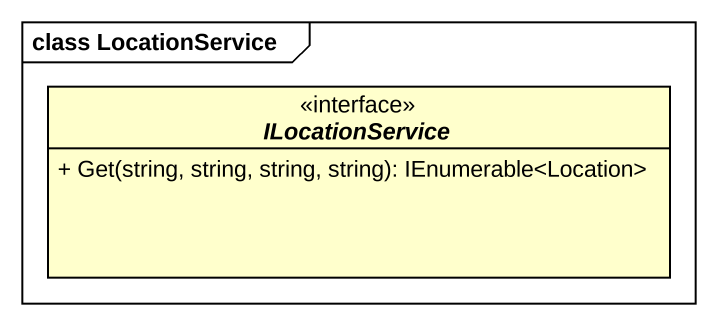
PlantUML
@startuml
mainframe class LocationService
hide circle
hide empty members
skinparam classAttributeIconSize 0
interface ILocationService <<interface>> {
  + Get(string, string, string, string): IEnumerable<Location>
}
@enduml
